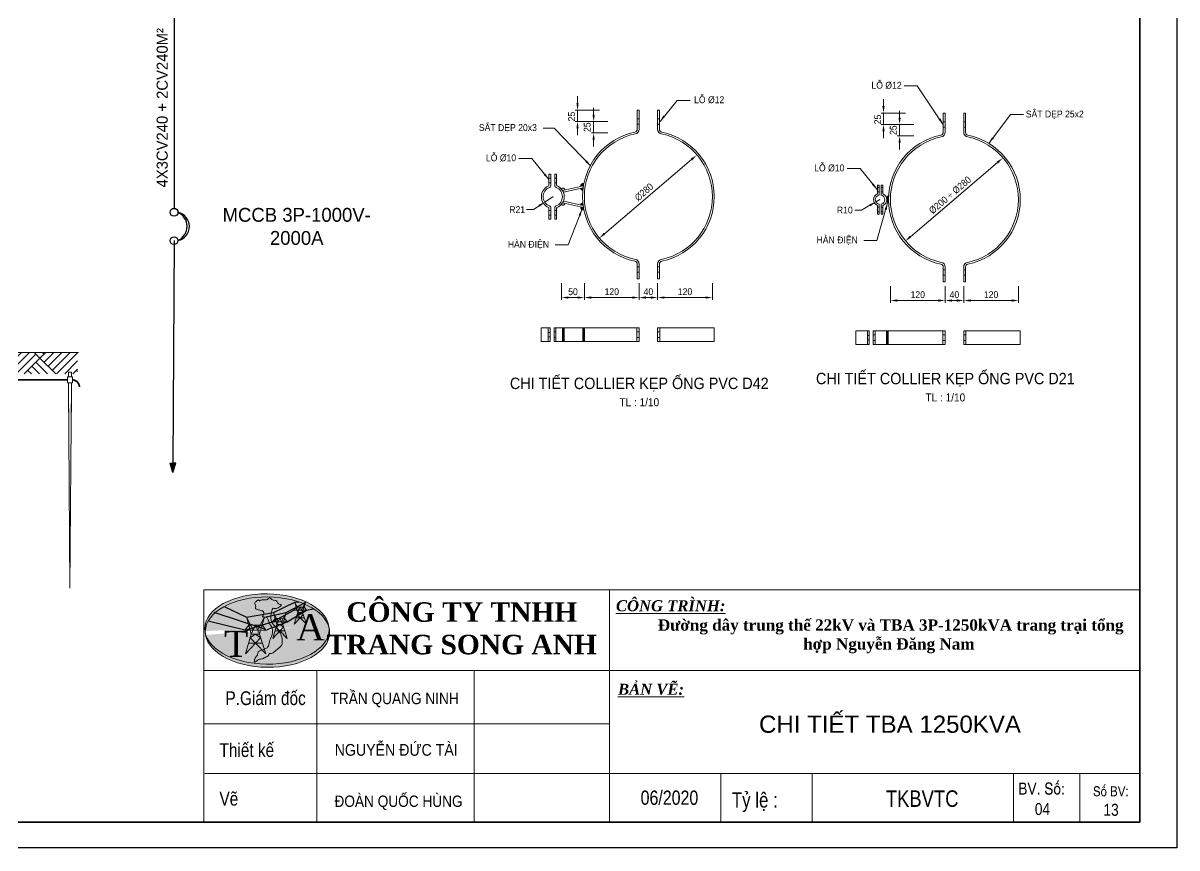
# Model space of a CAD drawing. Header units: millimetres. Extents: x 330554 to 656471, y 11007 to 130943.
# Drawn here: x 395202 to 405296, y 88667 to 95881 of the extents above; entities that cross this region are included whole.
import ezdxf
from ezdxf.enums import TextEntityAlignment as Align

# ---------------------------------------------------------------- set-up
doc = ezdxf.new("R2010")
doc.units = ezdxf.units.MM
doc.header["$LTSCALE"] = 6
doc.linetypes.add('DASHED', pattern=[19.05, 12.7, -6.35])
for name, color, linetype, lineweight in [('Co ban', 3, 'Continuous', 13), ('DIM', 4, 'Continuous', 13), ('Duong day', 5, 'Continuous', 30), ('Duongcoban', 4, 'Continuous', 30), ('Hatch', 250, 'Continuous', 13), ('Khung', 7, 'Continuous', 20), ('Khung ten', 7, 'Continuous', 20), ('Net dam', 1, 'Continuous', 18), ('netlonkhungten', 32, 'Continuous', 35), ('Netnho', 21, 'Continuous', 15), ('Text', 7, 'Continuous', 13), ('Truc', 6, 'Continuous', 9)]:
    doc.layers.add(name, color=color, linetype=linetype, lineweight=lineweight)
for name, color, linetype in [('FRAME035', 2, 'Continuous'), ('FRAME050', 6, 'Continuous'), ('KHUNGTEN', 30, 'Continuous')]:
    doc.layers.add(name, color=color, linetype=linetype)
doc.styles.add('Chữ vừa Đ - KT', font='arial.ttf', dxfattribs={"height": 2.5})
doc.styles.add('ISOCP', font='isocp.shx')
doc.styles.add('ktenBCKT_6o$0$VN', font='arial.ttf')
doc.styles.get("Standard").update_dxf_attribs({"font": 'VHELVCN.TTF', "height": 120})
doc.styles.add('VN', font='VHELVEN.TTF')
doc.styles.add('VNI-HELVE', font='VHELVEN.TTF', dxfattribs={"width": 0.9})
doc.styles.add('Vni-helvecondense', font='VHELVCN.TTF')
doc.styles.add('VNI-Time', font='VTIMESN.TTF', dxfattribs={"width": 0.9})
doc.dimstyles.new('D10', dxfattribs={"dimtxt": 15, "dimasz": 15, "dimexe": 5, "dimexo": 10, "dimgap": 5, "dimtad": 1, "dimtoh": 1, "dimdec": 0, "dimdsep": 46, "dimtxsty": 'VNI-HELVE', "dimcen": 250, "dimclrd": 256, "dimclre": 256, "dimclrt": 7, "dimadec": 0, "dimazin": 0, "dimtfac": 1, "dimtdec": 0, "dimtmove": 0, "dimatfit": 1, "dimfxl": 1, "dimtolj": 1, "dimtzin": 0, "dimlwd": -1, "dimlwe": -1, "dimarcsym": 0})

# ---------------------------------------------------------------- blocks, each defined once
blk = doc.blocks.new('*D581')
at = {"layer": 'Defpoints', "color": 0, "transparency": 16777216}
for p in [(420376.8, 88940.3), (420385.5, 88945.2)]:
    blk.add_point(p, dxfattribs=at)
at = {"layer": 'DIM', "transparency": 16777216}
for p, q in [((420363.8, 88932.8), (420345.5, 88922.4)), ((420385.5, 88945.2), (420376.8, 88940.3)), ((420345.5, 88922.4), (420330.5, 88922.4))]:
    blk.add_line(p, q, dxfattribs=at)
blk.add_solid([(420362.5, 88935), (420365, 88930.7), (420376.8, 88940.3)], dxfattribs=at)
at = {"layer": 'DIM', "color": 7, "transparency": 16777216, "insert": (420308.7, 88922.4), "char_height": 15, "attachment_point": 5, "style": 'VNI-HELVE'}
blk.add_mtext('\\A1;R10', dxfattribs=at)
blk = doc.blocks.new('*D582')
at = {"layer": 'Defpoints', "color": 0, "transparency": 16777216}
for p in [(420654, 89036), (420440.8, 88854.4)]:
    blk.add_point(p, dxfattribs=at)
at = {"layer": 'DIM', "transparency": 16777216}
blk.add_line((420642.5, 89026.3), (420452.3, 88864.2), dxfattribs=at)
for points in [[(420640.9, 89028.2), (420644.2, 89024.4), (420654, 89036)], [(420450.6, 88866.1), (420453.9, 88862.3), (420440.8, 88854.4)]]:
    blk.add_solid(points, dxfattribs=at)
at = {"layer": 'DIM', "color": 7, "transparency": 16777216, "insert": (420539, 88955.1), "char_height": 15, "attachment_point": 5, "rotation": 40.4371, "style": 'VNI-HELVE'}
blk.add_mtext('\\A1;Þ200 ÷ Þ280', dxfattribs=at)
blk = doc.blocks.new('*D583')
at = {"layer": 'Defpoints', "color": 0, "transparency": 16777216}
for p in [(420408.4, 88765.7), (420528.2, 88765.8), (420408.4, 88724.6)]:
    blk.add_point(p, dxfattribs=at)
at = {"layer": 'DIM', "transparency": 16777216}
for p, q in [((420408.4, 88755.7), (420408.4, 88719.6)), ((420528.2, 88755.8), (420528.2, 88719.6)), ((420513.2, 88724.6), (420423.4, 88724.6))]:
    blk.add_line(p, q, dxfattribs=at)
for points in [[(420423.4, 88727.1), (420423.4, 88722.1), (420408.4, 88724.6)], [(420513.2, 88727.1), (420513.2, 88722.1), (420528.2, 88724.6)]]:
    blk.add_solid(points, dxfattribs=at)
at = {"layer": 'DIM', "color": 7, "transparency": 16777216, "insert": (420468.3, 88737.3), "char_height": 15, "attachment_point": 5, "style": 'VNI-HELVE'}
blk.add_mtext('\\A1;120', dxfattribs=at)
blk = doc.blocks.new('*D584')
at = {"layer": 'Defpoints', "color": 0, "transparency": 16777216}
for p in [(420568.7, 88765.8), (420688.4, 88765.7), (420688.4, 88724.6)]:
    blk.add_point(p, dxfattribs=at)
at = {"layer": 'DIM', "transparency": 16777216}
for p, q in [((420568.7, 88755.8), (420568.7, 88719.6)), ((420688.4, 88755.7), (420688.4, 88719.6)), ((420583.7, 88724.6), (420673.4, 88724.6))]:
    blk.add_line(p, q, dxfattribs=at)
for points in [[(420583.7, 88727.1), (420583.7, 88722.1), (420568.7, 88724.6)], [(420673.4, 88727.1), (420673.4, 88722.1), (420688.4, 88724.6)]]:
    blk.add_solid(points, dxfattribs=at)
at = {"layer": 'DIM', "color": 7, "transparency": 16777216, "insert": (420628.6, 88737.3), "char_height": 15, "attachment_point": 5, "style": 'VNI-HELVE'}
blk.add_mtext('\\A1;120', dxfattribs=at)
blk = doc.blocks.new('*D585')
at = {"layer": 'Defpoints', "color": 0, "transparency": 16777216}
for p in [(420528.2, 88765.8), (420568.7, 88765.8), (420568.7, 88724.6)]:
    blk.add_point(p, dxfattribs=at)
at = {"layer": 'DIM', "transparency": 16777216}
for p, q in [((420528.2, 88755.8), (420528.2, 88719.6)), ((420568.7, 88755.8), (420568.7, 88719.6)), ((420543.2, 88724.6), (420553.7, 88724.6))]:
    blk.add_line(p, q, dxfattribs=at)
for points in [[(420543.2, 88727.1), (420543.2, 88722.1), (420528.2, 88724.6)], [(420553.7, 88727.1), (420553.7, 88722.1), (420568.7, 88724.6)]]:
    blk.add_solid(points, dxfattribs=at)
at = {"layer": 'DIM', "color": 7, "transparency": 16777216, "insert": (420548.4, 88737.3), "char_height": 15, "attachment_point": 5, "style": 'VNI-HELVE'}
blk.add_mtext('\\A1;40', dxfattribs=at)
blk = doc.blocks.new('*D586')
at = {"layer": 'Defpoints', "color": 0, "transparency": 16777216}
for p in [(420469.8, 89109.6), (420428.6, 89084.6), (420469.5, 89084.6)]:
    blk.add_point(p, dxfattribs=at)
at = {"layer": 'DIM', "transparency": 16777216}
for p, q in [((420428.6, 89124.6), (420428.6, 89139.6)), ((420459.8, 89109.6), (420423.6, 89109.6)), ((420428.6, 89109.6), (420428.6, 89084.6)), ((420459.5, 89084.6), (420423.6, 89084.6)), ((420428.6, 89069.6), (420428.6, 89054.6))]:
    blk.add_line(p, q, dxfattribs=at)
for points in [[(420426.1, 89124.6), (420431.1, 89124.6), (420428.6, 89109.6)], [(420426.1, 89069.6), (420431.1, 89069.6), (420428.6, 89084.6)]]:
    blk.add_solid(points, dxfattribs=at)
at = {"layer": 'DIM', "color": 7, "transparency": 16777216, "insert": (420414.8, 89097.1), "char_height": 15, "attachment_point": 5, "rotation": 90, "style": 'VNI-HELVE'}
blk.add_mtext('\\A1;25', dxfattribs=at)
blk = doc.blocks.new('*D587')
at = {"layer": 'Defpoints', "color": 0, "transparency": 16777216}
for p in [(420451.7, 89134.6), (420393.4, 89109.6), (420451.4, 89109.6)]:
    blk.add_point(p, dxfattribs=at)
at = {"layer": 'DIM', "transparency": 16777216}
for p, q in [((420393.4, 89149.6), (420393.4, 89164.6)), ((420441.7, 89134.6), (420388.4, 89134.6)), ((420393.4, 89134.6), (420393.4, 89109.6)), ((420441.4, 89109.6), (420388.4, 89109.6)), ((420393.4, 89094.6), (420393.4, 89079.6))]:
    blk.add_line(p, q, dxfattribs=at)
for points in [[(420390.9, 89149.6), (420395.9, 89149.6), (420393.4, 89134.6)], [(420390.9, 89094.6), (420395.9, 89094.6), (420393.4, 89109.6)]]:
    blk.add_solid(points, dxfattribs=at)
at = {"layer": 'DIM', "color": 7, "transparency": 16777216, "insert": (420380.6, 89120.4), "char_height": 15, "attachment_point": 5, "rotation": 90, "style": 'VNI-HELVE'}
blk.add_mtext('\\A1;25', dxfattribs=at)
blk = doc.blocks.new('*D588')
at = {"layer": 'Defpoints', "color": 0, "transparency": 16777216}
for p in [(419984.7, 89042.5), (419771.6, 88860.9)]:
    blk.add_point(p, dxfattribs=at)
at = {"layer": 'DIM', "transparency": 16777216}
blk.add_line((419973.3, 89032.8), (419783, 88870.6), dxfattribs=at)
for points in [[(419971.6, 89034.7), (419974.9, 89030.9), (419984.7, 89042.5)], [(419781.4, 88872.5), (419784.6, 88868.7), (419771.6, 88860.9)]]:
    blk.add_solid(points, dxfattribs=at)
at = {"layer": 'DIM', "color": 7, "transparency": 16777216, "insert": (419869.6, 88961.7), "char_height": 15, "attachment_point": 5, "rotation": 40.4371, "style": 'VNI-HELVE'}
blk.add_mtext('\\A1;{\\fArial|b0|i0|c0|p34;∅280}', dxfattribs=at)
blk = doc.blocks.new('*D589')
at = {"layer": 'Defpoints', "color": 0, "transparency": 16777216}
for p in [(419739.2, 88772.2), (419858.9, 88772.3), (419739.2, 88731.1)]:
    blk.add_point(p, dxfattribs=at)
at = {"layer": 'DIM', "transparency": 16777216}
for p, q in [((419739.2, 88762.2), (419739.2, 88726.1)), ((419858.9, 88762.3), (419858.9, 88726.1)), ((419843.9, 88731.1), (419754.2, 88731.1))]:
    blk.add_line(p, q, dxfattribs=at)
for points in [[(419754.2, 88733.6), (419754.2, 88728.6), (419739.2, 88731.1)], [(419843.9, 88733.6), (419843.9, 88728.6), (419858.9, 88731.1)]]:
    blk.add_solid(points, dxfattribs=at)
at = {"layer": 'DIM', "color": 7, "transparency": 16777216, "insert": (419799.1, 88743.8), "char_height": 15, "attachment_point": 5, "style": 'VNI-HELVE'}
blk.add_mtext('\\A1;120', dxfattribs=at)
blk = doc.blocks.new('*D590')
at = {"layer": 'Defpoints', "color": 0, "transparency": 16777216}
for p in [(419899.4, 88772.3), (420019.2, 88772.2), (420019.2, 88731.1)]:
    blk.add_point(p, dxfattribs=at)
at = {"layer": 'DIM', "transparency": 16777216}
for p, q in [((419899.4, 88762.3), (419899.4, 88726.1)), ((420019.2, 88762.2), (420019.2, 88726.1)), ((419914.4, 88731.1), (420004.2, 88731.1))]:
    blk.add_line(p, q, dxfattribs=at)
for points in [[(419914.4, 88733.6), (419914.4, 88728.6), (419899.4, 88731.1)], [(420004.2, 88733.6), (420004.2, 88728.6), (420019.2, 88731.1)]]:
    blk.add_solid(points, dxfattribs=at)
at = {"layer": 'DIM', "color": 7, "transparency": 16777216, "insert": (419959.3, 88743.8), "char_height": 15, "attachment_point": 5, "style": 'VNI-HELVE'}
blk.add_mtext('\\A1;120', dxfattribs=at)
blk = doc.blocks.new('*D591')
at = {"layer": 'Defpoints', "color": 0, "transparency": 16777216}
for p in [(419858.9, 88772.3), (419899.4, 88772.3), (419899.4, 88731.1)]:
    blk.add_point(p, dxfattribs=at)
at = {"layer": 'DIM', "transparency": 16777216}
for p, q in [((419858.9, 88762.3), (419858.9, 88726.1)), ((419899.4, 88762.3), (419899.4, 88726.1)), ((419873.9, 88731.1), (419884.4, 88731.1))]:
    blk.add_line(p, q, dxfattribs=at)
for points in [[(419873.9, 88733.6), (419873.9, 88728.6), (419858.9, 88731.1)], [(419884.4, 88733.6), (419884.4, 88728.6), (419899.4, 88731.1)]]:
    blk.add_solid(points, dxfattribs=at)
at = {"layer": 'DIM', "color": 7, "transparency": 16777216, "insert": (419879.2, 88743.8), "char_height": 15, "attachment_point": 5, "style": 'VNI-HELVE'}
blk.add_mtext('\\A1;40', dxfattribs=at)
blk = doc.blocks.new('*D592')
at = {"layer": 'Defpoints', "color": 0, "transparency": 16777216}
for p in [(419800.6, 89116.1), (419759.4, 89091.1), (419800.2, 89091.1)]:
    blk.add_point(p, dxfattribs=at)
at = {"layer": 'DIM', "transparency": 16777216}
for p, q in [((419759.4, 89131.1), (419759.4, 89146.1)), ((419790.6, 89116.1), (419754.4, 89116.1)), ((419759.4, 89116.1), (419759.4, 89091.1)), ((419790.2, 89091.1), (419754.4, 89091.1)), ((419759.4, 89076.1), (419759.4, 89061.1))]:
    blk.add_line(p, q, dxfattribs=at)
for points in [[(419756.9, 89131.1), (419761.9, 89131.1), (419759.4, 89116.1)], [(419756.9, 89076.1), (419761.9, 89076.1), (419759.4, 89091.1)]]:
    blk.add_solid(points, dxfattribs=at)
at = {"layer": 'DIM', "color": 7, "transparency": 16777216, "insert": (419745.5, 89103.6), "char_height": 15, "attachment_point": 5, "rotation": 90, "style": 'VNI-HELVE'}
blk.add_mtext('\\A1;25', dxfattribs=at)
blk = doc.blocks.new('*D593')
at = {"layer": 'Defpoints', "color": 0, "transparency": 16777216}
for p in [(419782.4, 89141.1), (419724.2, 89116.1), (419782.1, 89116.1)]:
    blk.add_point(p, dxfattribs=at)
at = {"layer": 'DIM', "transparency": 16777216}
for p, q in [((419724.2, 89156.1), (419724.2, 89171.1)), ((419772.4, 89141.1), (419719.2, 89141.1)), ((419724.2, 89141.1), (419724.2, 89116.1)), ((419772.1, 89116.1), (419719.2, 89116.1)), ((419724.2, 89101.1), (419724.2, 89086.1))]:
    blk.add_line(p, q, dxfattribs=at)
for points in [[(419721.7, 89156.1), (419726.7, 89156.1), (419724.2, 89141.1)], [(419721.7, 89101.1), (419726.7, 89101.1), (419724.2, 89116.1)]]:
    blk.add_solid(points, dxfattribs=at)
at = {"layer": 'DIM', "color": 7, "transparency": 16777216, "insert": (419711.3, 89126.8), "char_height": 15, "attachment_point": 5, "rotation": 90, "style": 'VNI-HELVE'}
blk.add_mtext('\\A1;25', dxfattribs=at)
blk = doc.blocks.new('*D594')
at = {"layer": 'Defpoints', "color": 0, "transparency": 16777216}
for p in [(419670.8, 88951.7), (419652.7, 88939.8)]:
    blk.add_point(p, dxfattribs=at)
at = {"layer": 'DIM', "transparency": 16777216}
for p, q in [((419670.8, 88951.7), (419652.7, 88939.8)), ((419640.1, 88931.6), (419627.6, 88923.4)), ((419627.6, 88923.4), (419612.6, 88923.4))]:
    blk.add_line(p, q, dxfattribs=at)
blk.add_solid([(419638.8, 88933.7), (419641.5, 88929.5), (419652.7, 88939.8)], dxfattribs=at)
at = {"layer": 'DIM', "color": 7, "transparency": 16777216, "insert": (419592.3, 88923.4), "char_height": 15, "attachment_point": 5, "style": 'VNI-HELVE'}
blk.add_mtext('\\A1;R21', dxfattribs=at)
blk = doc.blocks.new('*D595')
at = {"layer": 'Defpoints', "color": 0, "transparency": 16777216}
for p in [(419689.4, 88772.3), (419739.2, 88772.2), (419739.2, 88731.1)]:
    blk.add_point(p, dxfattribs=at)
at = {"layer": 'DIM', "transparency": 16777216}
for p, q in [((419689.4, 88762.3), (419689.4, 88726.1)), ((419739.2, 88762.2), (419739.2, 88726.1)), ((419704.4, 88731.1), (419724.2, 88731.1))]:
    blk.add_line(p, q, dxfattribs=at)
for points in [[(419704.4, 88733.6), (419704.4, 88728.6), (419689.4, 88731.1)], [(419724.2, 88733.6), (419724.2, 88728.6), (419739.2, 88731.1)]]:
    blk.add_solid(points, dxfattribs=at)
at = {"layer": 'DIM', "color": 7, "transparency": 16777216, "insert": (419714.3, 88743.8), "char_height": 15, "attachment_point": 5, "style": 'VNI-HELVE'}
blk.add_mtext('\\A1;50', dxfattribs=at)
blk = doc.blocks.new('COTLOGO')
at = {"layer": 'Khung'}
for p, q in [((31212.1, 146981.8), (31220.3, 146966)), ((31216.6, 146966), (31212.1, 146981.8)), ((31238.4, 146966.1), (31246.5, 146981.8)), ((31246.5, 146981.8), (31242.1, 146966.5)), ((31246.5, 146981.8), (31242.1, 146966.5)), ((31209, 146956.8), (31216.6, 146966)), ((31219.3, 146956.8), (31209, 146956.8)), ((31220.3, 146966), (31216.6, 146966)), ((31219.3, 146956.8), (31216.6, 146966)), ((31225, 146956.8), (31219.3, 146956.8)), ((31221.5, 146949), (31219.3, 146956.8)), ((31220.3, 146966), (31238.6, 146966.4)), ((31220.3, 146966), (31225, 146956.8)), ((31229.3, 146966.2), (31221.5, 146949)), ((31225, 146956.8), (31233.6, 146956.8)), ((31237.1, 146949), (31229.3, 146966.2)), ((31233.6, 146956.8), (31238.4, 146966.1)), ((31233.6, 146956.8), (31239.3, 146956.8)), ((31239.3, 146956.8), (31237.1, 146949)), ((31238.6, 146966.4), (31242.1, 146966.5)), ((31242.1, 146966.5), (31239.3, 146956.8)), ((31249.6, 146956.8), (31239.3, 146956.8)), ((31242.1, 146966.5), (31249.6, 146956.8)), ((31221.5, 146949), (31210.6, 146911.5)), ((31210.6, 146911.5), (31229.7, 146931.8)), ((31216.5, 146931.8), (31242.8, 146931.8)), ((31229.3, 146949), (31219.3, 146941.7)), ((31219.3, 146941.7), (31229.7, 146931.8)), ((31237.1, 146949), (31221.5, 146949)), ((31239.4, 146942.1), (31229.3, 146949)), ((31229.7, 146931.8), (31239.4, 146942.1)), ((31229.7, 146931.8), (31249.6, 146911.5)), ((31249.6, 146911.5), (31237.1, 146949))]:
    blk.add_line(p, q, dxfattribs=at)
blk.add_lwpolyline([(31237.1, 146949), (31229.3, 146966.2), (31221.5, 146949)], dxfattribs=at)
blk = doc.blocks.new('LOGOTRANGSONGANH')
at = {"layer": 'Duongcoban'}
h = blk.add_hatch(color=2, dxfattribs=at)
edge = h.paths.add_edge_path()
edge.add_ellipse((31307.7, 148603.9), major_axis=(-401.5, 4.4), ratio=0.565575, start_angle=-176.76663, end_angle=8.26912)
edge.add_line((30908.8, 148589.6), (30909.5, 148589.8))
edge.add_ellipse((31311, 148584), major_axis=(-401.5, 4.4), ratio=0.565575, start_angle=235.14402, end_angle=359.62254, ccw=False)
edge.add_line((31542.5, 148767.8), (31555.4, 148774.6))
edge.add_line((31555.4, 148774.6), (31556.7, 148777))
edge.add_line((31556.7, 148777), (31552.8, 148763.5))
edge.add_ellipse((31311, 148584), major_axis=(-401.5, 4.4), ratio=0.565575, start_angle=188.26912, end_angle=233.32082, ccw=False)
at = {"layer": 'Khung ten'}
h = blk.add_hatch(color=256, dxfattribs=at)
edge = h.paths.add_edge_path()
edge.add_ellipse((31311, 148584), major_axis=(-401.5, 4.4), ratio=0.565575, start_angle=188.26912, end_angle=359.62254, ccw=False)
edge.add_ellipse((31307.7, 148603.9), major_axis=(-401.5, 4.4), ratio=0.565575, start_angle=-176.76663, end_angle=8.26912)
edge.add_line((30908.8, 148589.6), (30909.5, 148589.8))
h = blk.add_hatch(color=256, dxfattribs=at)
edge = h.paths.add_edge_path()
edge.add_ellipse((31307.7, 148603.9), major_axis=(-401.5, 4.4), ratio=0.565575, start_angle=8.26912, end_angle=183.23337, ccw=False)
edge.add_ellipse((31311, 148584), major_axis=(-401.5, 4.4), ratio=0.565575, start_angle=3.23337, end_angle=188.26912)
h = blk.add_hatch(color=256, dxfattribs=at)
edge = h.paths.add_edge_path()
edge.add_ellipse((31307.7, 148603.9), major_axis=(-401.5, 4.4), ratio=0.565575, start_angle=8.26912, end_angle=183.23337, ccw=False)
edge.add_ellipse((31311, 148584), major_axis=(-401.5, 4.4), ratio=0.565575, start_angle=3.23337, end_angle=188.26912)
at = {"layer": 'Text'}
h = blk.add_hatch(color=256, dxfattribs=at)
h.set_gradient(color1=(0, 0, 255), one_color=1, tint=1)
edge = h.paths.add_edge_path()
edge.add_ellipse((31307.7, 148603.9), major_axis=(-401.5, 4.4), ratio=0.565575, start_angle=-176.76663, end_angle=8.26912)
edge.add_line((30908.8, 148589.6), (30909.5, 148589.8))
edge.add_ellipse((31311, 148584), major_axis=(-401.5, 4.4), ratio=0.565575, start_angle=235.14402, end_angle=359.62254, ccw=False)
edge.add_line((31542.5, 148767.8), (31555.4, 148774.6))
edge.add_line((31555.4, 148774.6), (31556.7, 148777))
edge.add_line((31556.7, 148777), (31552.8, 148763.5))
edge.add_ellipse((31311, 148584), major_axis=(-401.5, 4.4), ratio=0.565575, start_angle=188.26912, end_angle=233.32082, ccw=False)
edge = h.paths.add_edge_path()
edge.add_ellipse((31311, 148584), major_axis=(-401.5, 4.4), ratio=0.565575, start_angle=3.23337, end_angle=188.26912)
edge.add_ellipse((31307.7, 148603.9), major_axis=(-401.5, 4.4), ratio=0.565575, start_angle=8.26912, end_angle=183.23337, ccw=False)
h = blk.add_hatch(color=256, dxfattribs=at)
edge = h.paths.add_edge_path()
edge.add_spline(control_points=[(31279.9, 148791.4), (31283.4, 148791.8), (31295.3, 148793), (31313.1, 148790.9), (31323.4, 148810.8), (31337.4, 148796.4), (31350.8, 148787.1), (31371.9, 148791.4), (31374.9, 148771.1), (31385.9, 148763.4), (31413.3, 148762.3), (31371.5, 148729.4), (31343.7, 148741.8), (31332.6, 148703.2), (31327.1, 148670.8), (31343.4, 148638.6), (31359.3, 148619.3), (31378.1, 148601.9), (31395.9, 148574.6), (31407.7, 148541.4), (31408, 148495.7), (31374.7, 148474.5), (31353.3, 148453.3), (31335.3, 148442.5), (31318.6, 148447.2), (31320.8, 148426.5), (31298.6, 148424.6), (31285.2, 148413.6), (31273.9, 148411.1), (31264.6, 148408.4), (31254.7, 148408.1), (31243.9, 148400.6), (31237, 148393.9), (31223.3, 148386.5), (31227.5, 148398.4), (31225.2, 148405), (31230.4, 148409.7), (31231.6, 148422.1), (31250.3, 148432), (31246.5, 148457.6), (31270.8, 148467.7), (31291, 148473.3), (31320.7, 148486.8), (31319.7, 148524.4), (31341.9, 148559.4), (31348.7, 148603.4), (31326, 148635.2), (31316.7, 148659.3), (31308.4, 148685.3), (31269.6, 148678.7), (31287.9, 148696.8), (31287.8, 148710.2), (31280.9, 148721.7), (31266.5, 148721.2), (31255, 148730.6), (31227.7, 148731.3), (31240.1, 148753.8), (31222.9, 148768.5), (31235, 148781.8), (31243.7, 148784.8), (31248.4, 148791.4), (31256.5, 148792.8), (31258.4, 148783.2), (31263.4, 148790.3), (31270.6, 148791.3), (31276.6, 148791.4), (31279.9, 148791.4)], knot_values=[0, 0, 0, 0, 10.773567, 36.453253, 45.467944, 66.304528, 75.394476, 97.72162, 113.438285, 125.691122, 137.561709, 178.241766, 199.70113, 215.454863, 279.050772, 301.404412, 320.192795, 354.292474, 377.700084, 416.933464, 461.046809, 499.368775, 526.36929, 553.493597, 559.326846, 568.25424, 596.840814, 609.577735, 620.601304, 630.959304, 638.68193, 649.840298, 667.688051, 673.556752, 684.49326, 689.149317, 694.14707, 702.739777, 724.96225, 747.389868, 765.56329, 794.088827, 815.415753, 854.767285, 890.123291, 942.363889, 973.99518, 1003.178887, 1022.105113, 1049.27204, 1062.832724, 1076.02929, 1089.833819, 1096.09008, 1116.705884, 1137.436129, 1150.673139, 1174.702872, 1185.098835, 1197.262798, 1201.670622, 1209.468078, 1215.08546, 1219.532908, 1227.492771, 1237.449043, 1237.449043, 1237.449043, 1237.449043], degree=3, periodic=0)
at = {"color": 7}
blk.add_line((31487.9, 148776.7), (31513.4, 148779.4), dxfattribs=at)
at = {"layer": 'Duongcoban', "color": 2}
for p, q in [((31174.4, 148681.3), (31037.8, 148745.7)), ((31342.8, 148650.6), (31480.7, 148726.3)), ((31350.2, 148709.8), (31487, 148777)), ((31431.5, 148709.8), (31555.4, 148774.6)), ((31438.9, 148650.6), (31563, 148726.3)), ((31563, 148726.3), (31608.3, 148733.1)), ((31164.1, 148596.9), (30927.1, 148654.6)), ((31299.6, 148601.7), (30966.6, 148709.8)), ((31174.6, 148681.4), (31350.2, 148709.8)), ((31290.7, 148681.4), (31431.5, 148709.8)), ((31164.1, 148596.9), (31342.8, 148650.6)), ((31301.3, 148596.9), (31438.9, 148650.6))]:
    blk.add_line(p, q, dxfattribs=at)
at = {"layer": 'Text', "extrusion": (0, 0, -1)}
for centre in [(31307.7, 148603.9), (31311, 148584)]:
    blk.add_ellipse(centre, major_axis=(-401.5, 4.4), ratio=0.565575, dxfattribs=at)
at = {"layer": 'Text'}
blk.add_spline([(31279.9, 148791.4), (31290.6, 148792.2), (31315.7, 148797.8), (31321.7, 148804.6), (31340.1, 148794.9), (31347.9, 148790.2), (31369.8, 148785.5), (31377, 148771.6), (31386.9, 148764.4), (31398.5, 148761.6), (31366.2, 148736.9), (31344.7, 148736), (31338.1, 148721.7), (31334.8, 148658.2), (31344.7, 148638.2), (31356.3, 148623.4), (31379.5, 148598.4), (31392.4, 148578.8), (31405.1, 148541.8), (31400.7, 148497.9), (31372.9, 148471.5), (31352.4, 148454), (31326.7, 148445.2), (31320.9, 148445.5), (31318.8, 148436.8), (31295.3, 148420.6), (31284.3, 148414.1), (31273.7, 148410.9), (31263.6, 148408.7), (31256, 148407.5), (31246.3, 148402), (31232, 148391.3), (31226.5, 148389.2), (31226.4, 148400.1), (31226.2, 148404.8), (31228.9, 148408.9), (31231.9, 148417), (31245.7, 148434.4), (31251.4, 148456.1), (31266.8, 148465.7), (31293.7, 148475), (31312.1, 148485.9), (31323.5, 148523.5), (31337.3, 148556.1), (31341.5, 148608.2), (31326.9, 148636.2), (31315.6, 148663.2), (31305.1, 148678.9), (31278.7, 148685.3), (31285.7, 148696.9), (31286.5, 148710.1), (31278, 148720.9), (31271.7, 148721.7), (31252.3, 148728.7), (31233, 148736.2), (31235.1, 148749.2), (31228.4, 148772.3), (31234.8, 148780.4), (31245, 148787.1), (31248.1, 148790.2), (31255.9, 148790.2), (31259, 148785.5), (31262.5, 148788.4), (31270, 148791), (31279.9, 148791.4)], degree=3, dxfattribs=at)
at = {"layer": 'Duongcoban', "color": 2}
for p, xscale, yscale, zscale in [((-31811.2, -149302), 2.028000000002066, 2.028000000005704, 2.028000000000612), ((-74322.4, -348117), 3.380000000001019, 3.380000000004657, 3.380000000001019), ((-42497.7, -199049.1), 2.366000000001804, 2.36600000000908, 2.366000000000713)]:
    blk.add_blockref('COTLOGO', p, dxfattribs=dict(at, xscale=xscale, yscale=yscale, zscale=zscale))
at = {"layer": 'Text', "char_height": 169, "width": 2273.213, "attachment_point": 1}
for s, insert in [('{\\fTimes New Roman|b0|i0|c0|p18;A}', (31496.5, 148699.1)), ('{\\fTimes New Roman|b0|i0|c0|p18;T}', (31030.7, 148592.8))]:
    blk.add_mtext(s, dxfattribs=dict(at, insert=insert))
blk = doc.blocks.new('CDE')
at = {"layer": 'Truc'}
h = blk.add_hatch(color=256, dxfattribs=at)
h.paths.add_polyline_path([(419738.1, 88980.7, 0.538127), (419731.8, 88974.1), (419737.1, 88975.3, -0.009501)])
h.paths.add_polyline_path([(419736.5, 88971.1), (419731.1, 88969.9, 0.318842), (419735.8, 88965.6, -0.009501)])
h = blk.add_hatch(color=256, dxfattribs=at)
h.paths.add_polyline_path([(419688.1, 88969.4, -0.053351), (419691.4, 88965.1), (419696.8, 88966.3, 0.546742)])
h.paths.add_polyline_path([(419696.8, 88937.2), (419691.4, 88938.4, -0.053351), (419688.1, 88934, 0.546742)])
for points in [[(420404.8, 88955.7, -0.273142), (420399.4, 88950.7, -0.202679), (420399.4, 88939.8, -0.273142), (420404.8, 88934.7, -0.03648)], [(419696.4, 88664.9), (419690.5, 88664.9), (419690.5, 88634.9), (419696.4, 88634.9)], [(419740.8, 88664.9), (419734.9, 88664.9), (419734.9, 88634.9), (419740.8, 88634.9)], [(420404.8, 88658.4), (420398.9, 88658.4), (420398.9, 88628.4), (420404.8, 88628.4)]]:
    blk.add_hatch(color=256, dxfattribs=at).paths.add_polyline_path(points)
h = blk.add_hatch(color=256, dxfattribs=at)
h.paths.add_polyline_path([(419738.1, 88922.7, -0.538127), (419731.8, 88929.3), (419737.1, 88928.1, 0.009501)])
h.paths.add_polyline_path([(419736.5, 88932.4), (419731.1, 88933.6, -0.318842), (419735.8, 88937.8, 0.009501)])
at = {"layer": 'Co ban'}
for p, q in [((419858.9, 89122.1), (419854.9, 89122.1)), ((419858.9, 89110.1), (419854.9, 89110.1)), ((419903.4, 89122.1), (419899.4, 89122.1)), ((419903.4, 89110.1), (419899.4, 89110.1)), ((420528.2, 89115.6), (420524.2, 89115.6)), ((420528.2, 89103.6), (420524.2, 89103.6)), ((420572.7, 89115.6), (420568.7, 89115.6)), ((420572.7, 89103.6), (420568.7, 89103.6)), ((419665.8, 88992.1), (419661.8, 88992.1)), ((419665.8, 88982.1), (419661.8, 88982.1)), ((419678.5, 88992.1), (419674.5, 88992.1)), ((419678.5, 88982.1), (419674.5, 88982.1)), ((420380, 88972), (420384, 88972)), ((420380, 88962), (420384, 88962)), ((420391.9, 88972), (420387.9, 88972)), ((420391.9, 88962), (420387.9, 88962)), ((420380, 88928.4), (420384, 88928.4)), ((420391.9, 88928.4), (420387.9, 88928.4)), ((419665.8, 88921.4), (419661.8, 88921.4)), ((419665.8, 88911.4), (419661.8, 88911.4)), ((419678.5, 88921.4), (419674.5, 88921.4)), ((419678.5, 88911.4), (419674.5, 88911.4)), ((420380, 88918.4), (420384, 88918.4)), ((420391.9, 88918.4), (420387.9, 88918.4)), ((419858.9, 88798.3), (419854.9, 88798.3)), ((419858.9, 88786.3), (419854.9, 88786.3)), ((419903.4, 88798.3), (419899.4, 88798.3)), ((419903.4, 88786.3), (419899.4, 88786.3)), ((420528.2, 88791.8), (420524.2, 88791.8)), ((420528.2, 88779.8), (420524.2, 88779.8)), ((420572.7, 88791.8), (420568.7, 88791.8)), ((420572.7, 88779.8), (420568.7, 88779.8)), ((419660.3, 88654.9), (419664.3, 88654.9)), ((419676.9, 88655.9), (419672.9, 88655.9)), ((419853.9, 88655.9), (419858.9, 88655.9)), ((419904.4, 88655.9), (419899.4, 88655.9)), ((420358.2, 88648.4), (420362.2, 88648.4)), ((420374.8, 88649.4), (420370.8, 88649.4)), ((420523.2, 88649.4), (420528.2, 88649.4)), ((420573.7, 88649.4), (420568.7, 88649.4)), ((419660.3, 88644.9), (419664.3, 88644.9)), ((419676.9, 88643.9), (419672.9, 88643.9)), ((419853.9, 88643.9), (419858.9, 88643.9)), ((419904.4, 88643.9), (419899.4, 88643.9)), ((420358.2, 88638.4), (420362.2, 88638.4)), ((420374.8, 88637.4), (420370.8, 88637.4)), ((420523.2, 88637.4), (420528.2, 88637.4)), ((420573.7, 88637.4), (420568.7, 88637.4))]:
    blk.add_line(p, q, dxfattribs=at)
for points in [[(419858.9, 89141.1), (419858.9, 89099, -0.374782), (419850.1, 89088.9, 0.808707), (419850.1, 88814.5, -0.374782), (419858.9, 88804.4), (419858.9, 88772.3), (419854.9, 88772.3), (419854.9, 88804.4, 0.374782), (419849.6, 88810.6, -0.810486), (419849.6, 89092.8, 0.374782), (419854.9, 89099), (419854.9, 89141.1)], [(419899.4, 89141.1), (419899.4, 89099, 0.374782), (419908.2, 89088.9, -0.808707), (419908.2, 88814.5, 0.374782), (419899.4, 88804.4), (419899.4, 88772.3), (419903.4, 88772.3), (419903.4, 88804.4, -0.374782), (419908.8, 88810.6, 0.810486), (419908.8, 89092.8, -0.374782), (419903.4, 89099), (419903.4, 89141.1)], [(420528.2, 89134.6), (420528.2, 89092.5, -0.374782), (420519.4, 89082.4, 0.808707), (420519.4, 88808.1, -0.374782), (420528.2, 88797.9), (420528.2, 88765.8), (420524.2, 88765.8), (420524.2, 88797.9, 0.374782), (420518.8, 88804.1, -0.810486), (420518.8, 89086.4, 0.374782), (420524.2, 89092.5), (420524.2, 89134.6)], [(420568.7, 89134.6), (420568.7, 89092.5, 0.374782), (420577.5, 89082.4, -0.808707), (420577.5, 88808.1, 0.374782), (420568.7, 88797.9), (420568.7, 88765.8), (420572.7, 88765.8), (420572.7, 88797.9, -0.374782), (420578.1, 88804.1, 0.810486), (420578.1, 89086.4, -0.374782), (420572.7, 89092.5), (420572.7, 89134.6)], [(419665.8, 89000.6), (419665.8, 88975.7, -0.343025), (419662.8, 88971.8, 0.678082), (419662.8, 88931.6, -0.343025), (419665.8, 88927.7), (419665.8, 88902.7), (419661.8, 88902.7), (419661.8, 88926.9, 0.336821), (419661.1, 88927.9, -0.669079), (419661.1, 88975.5, 0.336821), (419661.8, 88976.5), (419661.8, 89000.6)], [(419674.5, 89000.6), (419674.5, 88975.7, 0.343025), (419677.5, 88971.8, -0.678082), (419677.5, 88931.6, 0.343025), (419674.5, 88927.7), (419674.5, 88902.7), (419678.5, 88902.7), (419678.5, 88926.9, -0.336821), (419679.2, 88927.9, 0.669079), (419679.2, 88975.5, -0.336821), (419678.5, 88976.5), (419678.5, 89000.6)], [(420384, 88977), (420384, 88956.2, -0.343025), (420383, 88954.9, 0.77754), (420383, 88935.5, -0.343025), (420384, 88934.2), (420384, 88913.4), (420380, 88913.4), (420380, 88932.3, -0.662629), (420380, 88958.1), (420380, 88977)], [(420387.9, 88977), (420387.9, 88956.2, 0.343025), (420388.9, 88954.9, -0.77754), (420388.9, 88935.5, 0.343025), (420387.9, 88934.2), (420387.9, 88913.4), (420391.9, 88913.4), (420391.9, 88932.3, 0.662629), (420391.9, 88958.1), (420391.9, 88977)]]:
    blk.add_lwpolyline(points, format="xyb", close=True, dxfattribs=at)
for points in [[(419691.4, 88965.1), (419737.1, 88975.3)], [(419693.3, 88961.4), (419736.5, 88971.1)], [(419691.4, 88938.4), (419737.1, 88928.1)], [(419693.3, 88942), (419736.5, 88932.4)], [(419660.3, 88664.9), (419660.3, 88634.9)], [(419676.9, 88664.9), (419676.9, 88634.9)], [(419853.9, 88664.9), (419853.9, 88634.9)], [(419904.4, 88664.9), (419904.4, 88634.9)], [(420358.2, 88658.4), (420358.2, 88628.4)], [(420374.8, 88658.4), (420374.8, 88628.4)], [(420523.2, 88658.4), (420523.2, 88628.4)], [(420573.7, 88658.4), (420573.7, 88628.4)]]:
    blk.add_lwpolyline(points, dxfattribs=at)
for points in [[(419644.8, 88634.9), (419664.3, 88634.9), (419664.3, 88664.9), (419644.8, 88664.9)], [(419672.9, 88634.9), (419858.9, 88634.9), (419858.9, 88664.9), (419672.9, 88664.9)], [(419899.4, 88634.9), (420023.2, 88634.9), (420023.2, 88664.9), (419899.4, 88664.9)], [(420332.5, 88628.4), (420362.2, 88628.4), (420362.2, 88658.4), (420332.5, 88658.4)], [(420370.8, 88628.4), (420528.2, 88628.4), (420528.2, 88658.4), (420370.8, 88658.4)], [(420568.7, 88628.4), (420692.4, 88628.4), (420692.4, 88658.4), (420568.7, 88658.4)]]:
    blk.add_lwpolyline(points, close=True, dxfattribs=at)
at = {"layer": 'DIM'}
blk.add_arc((420397.8, 88957.8), 7.31, 282.3024, 343.4114, dxfattribs=at)
at = {"layer": 'Truc'}
for centre, start, end in [((419737.1, 88975.3), 79.4992, 194.4754), ((419691.4, 88965.1), 12.6428, 127.312), ((419736.5, 88971.1), 192.6428, 263.3807), ((419691.4, 88938.4), 232.688, 347.3572), ((419736.5, 88932.4), 96.6193, 167.3572), ((419737.1, 88928.1), 165.5246, 280.5008)]:
    blk.add_arc(centre, 5.48, start, end, dxfattribs=at)
at = {"layer": 'Khung', "style": 'VNI-HELVE', "width": 0.9}
for s, height, p in [('CHI TIEÁT COLLIER KEÏP OÁNG PVC D42', 25, (419859.3, 88531)), ('TL : 1/10', 17.5, (419859.3, 88493.5))]:
    blk.add_text(s, height=height, dxfattribs=at).set_placement(p, align=Align.CENTER)
at = {"layer": 'Text', "style": 'VNI-HELVE', "width": 0.9}
for s, height, p in [('LOÃ Þ12', 15, (420400, 89187.8)), ('LOÃ Þ12', 15, (420012.1, 89156.1)), ('LOÃ Þ10', 15, (419556.9, 89029.1)), ('LOÃ Þ10', 15, (420274.8, 89007.1)), ('CHI TIEÁT COLLIER KEÏP OÁNG PVC D21', 25, (420528.6, 88541.5)), ('TL : 1/10', 17.5, (420528.6, 88504))]:
    blk.add_text(s, height=height, dxfattribs=at).set_placement(p, align=Align.CENTER)
for s, p in [('SAÉT DEÏP 25x2', (420704.5, 89124.9)), ('SAÉT DEÏP 20x3', (419508.5, 89095.3)), ('HAØN ÑIEÄN', (419571.7, 88840)), ('HAØN ÑIEÄN', (420247, 88849.6))]:
    blk.add_text(s, height=15, dxfattribs=at).set_placement(p)
at = {"layer": 'DIM'}
for base, p1, p2, picture, middle in [((419724.2, 89116.1), (419782.4, 89141.1), (419782.1, 89116.1), '*D593', (419711.3, 89126.8)), ((420393.4, 89109.6), (420451.7, 89134.6), (420451.4, 89109.6), '*D587', (420380.6, 89120.4)), ((419759.4, 89091.1), (419800.6, 89116.1), (419800.2, 89091.1), '*D592', (419745.5, 89103.6)), ((420428.6, 89084.6), (420469.8, 89109.6), (420469.5, 89084.6), '*D586', (420414.8, 89097.1))]:
    dim = blk.add_linear_dim(base=base, p1=p1, p2=p2, angle=90, dimstyle='D10', override={"dimtmove": 2}, dxfattribs=at)
    dim.commit()
    dim.dimension.update_dxf_attribs({"geometry": picture, "text_midpoint": middle, "dimtype": 128})
for p1, p2, text, picture, middle in [((419984.7, 89042.5), (419771.6, 88860.9), '{\\fArial|b0|i0|c0|p34;<>}', '*D588', (419869.6, 88961.7)), ((420654, 89036), (420440.8, 88854.4), 'Þ200 ÷ Þ280', '*D582', (420539, 88955.1))]:
    dim = blk.add_diameter_dim_2p(p1=p1, p2=p2, text=text, dimstyle='D10', dxfattribs=at)
    dim.commit()
    dim.dimension.update_dxf_attribs({"geometry": picture, "text_midpoint": middle})
dim = blk.add_radius_dim(center=(419670.8, 88951.7), mpoint=(419652.7, 88939.8), text='R21', dimstyle='D10', override={"dimtad": 0, "dimatfit": 2}, dxfattribs=at)
dim.commit()
dim.dimension.update_dxf_attribs({"geometry": '*D594', "text_midpoint": (419592.3, 88923.4)})
dim = blk.add_radius_dim(center=(420385.5, 88945.2), mpoint=(420376.8, 88940.3), dimstyle='D10', override={"dimtad": 0, "dimatfit": 2}, dxfattribs=at)
dim.commit()
dim.dimension.update_dxf_attribs({"geometry": '*D581', "text_midpoint": (420308.7, 88922.4), "dimtype": 132})
for base, p1, p2, picture, middle in [((419739.2, 88731.1), (419689.4, 88772.3), (419739.2, 88772.2), '*D595', (419714.3, 88743.8)), ((419899.4015, 88731.0891), (419858.9364, 88772.308), (419899.4015, 88772.308), '*D591', (419879.169, 88743.798)), ((420019.2, 88731.1), (419899.4, 88772.3), (420019.2, 88772.2), '*D590', (419959.3, 88743.8)), ((420568.676, 88724.6191), (420528.211, 88765.838), (420568.676, 88765.838), '*D585', (420548.4435, 88737.328)), ((420688.4, 88724.6), (420568.7, 88765.8), (420688.4, 88765.7), '*D584', (420628.6, 88737.3))]:
    dim = blk.add_linear_dim(base=base, p1=p1, p2=p2, dimstyle='D10', dxfattribs=at)
    dim.commit()
    dim.dimension.update_dxf_attribs({"geometry": picture, "text_midpoint": middle})
for base, p1, p2, picture, middle in [((419739.2, 88731.1), (419858.9, 88772.3), (419739.2, 88772.2), '*D589', (419799.1, 88743.8)), ((420408.4, 88724.6), (420528.2, 88765.8), (420408.4, 88765.7), '*D583', (420468.3, 88737.3))]:
    dim = blk.add_linear_dim(base=base, p1=p1, p2=p2, angle=180, dimstyle='D10', dxfattribs=at)
    dim.commit()
    dim.dimension.update_dxf_attribs({"geometry": picture, "text_midpoint": middle})
for points in [[(420524.2, 89109.1), (420467.2, 89194.1), (420438.9, 89194.1)], [(419904.6, 89116.3), (419942, 89162.3), (419970.3, 89162.3)], [(420623.6, 89068.2), (420670.9, 89131.2), (420699.2, 89131.2)], [(419753.5, 89018.5), (419673.1, 89101.2), (419648.8, 89101.2)], [(419661.5, 88989.3), (419624.1, 89035.3), (419595.7, 89035.3)], [(420379.4, 88967.3), (420342, 89013.3), (420313.6, 89013.3)], [(420402.3, 88938.2), (420379, 88855.9), (420350.7, 88855.9)], [(419734.1, 88924.4), (419703.7, 88846.2), (419675.4, 88846.2)]]:
    blk.add_leader(points, dimstyle='D10', dxfattribs=at)

msp = doc.modelspace()

# ---------------------------------------------------------------- hatches: boundary and pattern name
at = {"ltscale": 30}
h = msp.add_hatch(color=172, dxfattribs=at)
h.paths.add_polyline_path([(396537.365, 92031.862), (396513.077, 92031.862), (396513.077, 91949.911)])
h.paths.add_polyline_path([(396513.077, 92031.862), (396488.789, 92031.862), (396513.077, 91949.911)])
at = {"layer": 'Hatch'}
h = msp.add_hatch(dxfattribs=at)
h.set_pattern_fill('AR-PARQ1', color=256, scale=25, angle=45, style=0)
h.set_pattern_definition([(135, (159458.83, 12763.66), (-424.26407, 3e-14), [300, -300]), (135, (159494.2, 12799), (-424.26407, 3e-14), [300, -300]), (135, (159529.54, 12834.37), (-424.26407, 3e-14), [300, -300]), (135, (159564.9, 12869.72), (-424.26407, 3e-14), [300, -300]), (135, (159600.25, 12905.08), (-424.26407, 3e-14), [300, -300]), (135, (159635.6, 12940.43), (-424.26407, 3e-14), [300, -300]), (135, (159670.96, 12975.8), (-424.26407, 3e-14), [300, -300]), (45, (159246.7, 12975.8), (424.26407, -3e-14), [300, -300]), (45, (159211.34, 13011.14), (424.26407, -3e-14), [300, -300]), (45, (159176, 13046.5), (424.26407, -3e-14), [300, -300]), (45, (159140.63, 13081.85), (424.26407, -3e-14), [300, -300]), (45, (159105.28, 13117.2), (424.26407, -3e-14), [300, -300]), (45, (159069.92, 13152.56), (424.26407, -3e-14), [300, -300]), (45, (159034.57, 13187.92), (424.26407, -3e-14), [300, -300])])
h.paths.add_polyline_path([(395679.252, 92812.597), (395679.252, 93000.344), (390688.359, 93000.344), (390688.359, 92812.597)])

# ---------------------------------------------------------------- linework, layer by layer
at = {"color": 1}
for p, q in [((396522.774, 95926.832), (396522.774, 94260.687)), ((396522.476, 93978.102), (396513.077, 92031.862))]:
    msp.add_line(p, q, dxfattribs=at)
at = {"color": 172, "ltscale": 30}
for p, q in [((396513.077, 91949.911), (396488.789, 92031.862)), ((396488.789, 92031.862), (396513.077, 92031.862)), ((396537.365, 92031.862), (396513.077, 92031.862)), ((396513.077, 91949.911), (396537.365, 92031.862))]:
    msp.add_line(p, q, dxfattribs=at)
at = {"layer": 'Defpoints'}
msp.add_lwpolyline([(383911.617, 103787.103), (405295.617, 103787.103), (405295.617, 88667.103), (383911.617, 88667.103)], close=True, dxfattribs=at)
at = {"layer": 'Duong day', "linetype": 'DASHED', "ltscale": 2, "const_width": 15}
msp.add_lwpolyline([(395591.128, 92760.915), (394082.339, 92760.915)], dxfattribs=at)
msp.add_lwpolyline([(395634.196, 92760.915, -0.379456814), (395695.586, 92696.963, -0.477647561)], format="xyb", dxfattribs=at)
at = {"layer": 'FRAME035', "color": 150, "linetype": 'Continuous'}
for centre, radius, start, end in [((396501.718, 94102.32), 135.045, 294.0126811, 65.8499105), ((396530.233, 94102.32), 126.604, 282.0584617, 77.8038104)]:
    msp.add_arc(centre, radius, start, end, dxfattribs=at)
at = {"layer": 'FRAME050', "color": 150, "linetype": 'Continuous'}
for centre in [(396522.774, 94226.478), (396522.476, 93978.102)]:
    msp.add_circle(centre, 34.208, dxfattribs=at)
at = {"layer": 'Khung'}
for points in [[(404970.839, 88892.538), (404970.839, 90923.415), (396782.367, 90923.415), (396782.367, 88892.538)], [(398020.583, 90923.415), (404970.839, 90923.415)], [(400332.384, 90923.415), (400332.384, 88892.538)], [(396782.367, 90217.452), (404970.839, 90217.452)], [(397771.141, 88892.538), (397771.141, 90217.452)], [(399149.178, 88892.538), (399149.178, 90217.452)], [(396782.367, 89751.759), (400332.384, 89751.759)], [(396792.639, 89317.27), (404970.839, 89317.27)], [(401305.319, 89317.27), (401305.319, 88892.538)], [(402104.299, 89317.27), (402104.299, 88892.538)], [(403865.916, 89317.27), (403865.916, 88892.538)], [(404444.852, 89317.27), (404444.852, 88892.538)], [(396782.367, 88892.538), (404970.839, 88892.538)]]:
    msp.add_lwpolyline(points, dxfattribs=at)
at = {"layer": 'Net dam', "const_width": 10}
msp.add_lwpolyline([(390688.359, 93000.344), (395688.359, 93000.344)], dxfattribs=at)
at = {"layer": 'Net dam'}
msp.add_lwpolyline([(395634.196, 92735.801), (395591.128, 92735.801), (395591.128, 92786.029), (395634.196, 92786.029)], close=True, dxfattribs=at)
for points in [[(395599.013, 92786.029), (395598.623, 92829.072), (395626.186, 92829.072), (395625.796, 92786.029)], [(395603.138, 92215.552), (395599.359, 92735.801)], [(395599.359, 92735.801), (395612.405, 90940.046), (395625.451, 92735.801)], [(395625.451, 92735.801), (395621.671, 92215.552)]]:
    msp.add_lwpolyline(points, dxfattribs=at)
at = {"layer": 'netlonkhungten'}
msp.add_lwpolyline([(384306.839, 102788.538), (404970.839, 102788.538), (404970.839, 88892.538), (384306.839, 88892.538)], close=True, dxfattribs=at)

# ---------------------------------------------------------------- block references
at = {"color": 0, "xscale": 1.354634333227295, "yscale": 1.354634335599258, "zscale": 1.354634334818332}
msp.add_blockref('LOGOTRANGSONGANH', (354925.04, -110722.274), dxfattribs=at)
at = {"layer": 'KHUNGTEN', "xscale": 4, "yscale": 4, "zscale": 4}
msp.add_blockref('CDE', (-1278844.615, -261443.94), dxfattribs=at)

# ---------------------------------------------------------------- texts
at = {"color": 172, "insert": (396370.276, 94443.02), "char_height": 96.95228, "width": 1759.6726, "attachment_point": 1, "rotation": 90, "style": 'ISOCP'}
msp.add_mtext('{\\fVNI-Aptima|b0|i0|c0|p2;4X3CV240 + 2CV240M²}', dxfattribs=at)
at = {"color": 0, "insert": (397595.568, 94102.158), "char_height": 121.19035, "width": 3052.62023, "attachment_point": 5, "style": 'ISOCP'}
msp.add_mtext('{\\fVNI-Aptima|b0|i0|c0|p2;MCCB 3P-1000V-\\P2000A}', dxfattribs=at)
at = {"layer": 'Khung ten', "color": 4, "insert": (402775.849, 90517.359), "char_height": 80.632711, "width": 4098.56347, "attachment_point": 5, "style": 'VN'}
msp.add_mtext(' {\\fTimes New Roman|b1|i0|c0|p18;\\H1.227x;Đường dây trung thế 22kV và TBA 3P-1250kVA trang trại tổng hợp Nguyễn Đăng Nam}', dxfattribs=at)
at = {"layer": 'Netnho', "style": 'Chữ vừa Đ - KT'}
msp.add_text('CHI TIẾT TBA 1250KVA', height=150.579, dxfattribs=at).set_placement((401640.143, 89673.88))
at = {"layer": 'Text', "style": 'VNI-Time', "width": 0.9}
for s, height, p in [('TRAÀN QUANG NINH', 99.23, (398452.302, 89924.339)), ('NGUYEÃN ÑÖÙC TAØI', 102.93939, (398466.123, 89473.07)), ('ÑOAØN QUOÁC HUØNG', 99.23, (398486.42, 89025.686))]:
    msp.add_text(s, height=height, dxfattribs=at).set_placement(p, align=Align.CENTER)
at = {"layer": 'Text', "style": 'Vni-helvecondense'}
for s, height, p in [('BV. Soá: ', 104.9961, (403907.764, 89133.739)), (' Soá BV: ', 87.4967, (404533.369, 89118.943))]:
    msp.add_text(s, height=height, dxfattribs=at).set_placement(p)
for s, p in [('04', (404119.408, 88954.559)), ('13', (404719.599, 88948.085))]:
    msp.add_text(s, height=104.9961, dxfattribs=at).set_placement(p, align=Align.CENTER)
at = {"layer": 'Text'}
for s, insert, char_height, width, attachment_point, style in [('{\\fTimes New Roman|b1|i0|c0|p18;CÔNG TY TNHH\\PTRANG SONG ANH}', (399039.749, 90815.532), 170.69331, 2995.66765, 2, 'VN'), ('{\\fTimes New Roman|b1|i1|c0|p18;\\LCÔNG TRÌNH: }', (400866.909, 90784.25), 96.25096, 4201.38462, 5, 'ktenBCKT_6o$0$VN'), ('{\\fArial|b0|i0|c0|p34;\\W0.8;P.\\fArial|b0|i0|c238|p34;G\\fArial|b0|i0|c0|p34;iám\\fArial|b0|i0|c238|p34; đ\\fArial|b0|i0|c0|p34;ốc}', (396972.476, 89975.81), 120.313697, 1342.47309, 4, 'VN'), ('{\\fTimes New Roman|b1|i1|c0|p18;\\LBẢN VẼ: }', (400694.976, 90053.618), 96.25096, 4201.38462, 5, 'ktenBCKT_6o$0$VN'), ('{\\fArial|b0|i0|c238|p34;\\W0.8;Thi\\fArial|b0|i0|c0|p34;ết kế }', (396920.049, 89521.537), 120.3137, 1342.47309, 4, 'VN'), ('{\\fArial|b0|i0|c0|p34;\\W0.8;Vẽ}', (396920.049, 89096.805), 120.3137, 1342.47309, 4, 'VN'), ('{\\W0.8; 06\\fArial|b0|i0|c238|p34;/20\\fArial|b0|i0|c0|p34;20}', (400565.567, 89105.497), 124.81124, 800.7853, 4, 'VN'), ('{\\fArial|b0|i0|c238|p34;\\W0.8;T\\fArial|b0|i0|c0|p34;ỷ lệ : }', (401401.924, 89066.314), 132.34507, 1476.7204, 4, 'VN'), ('{\\W0.8;TKBVTC}', (402748.58, 89097.275), 144.37644, 1342.47309, 4, 'VN')]:
    msp.add_mtext(s, dxfattribs=dict(at, insert=insert, char_height=char_height, width=width, attachment_point=attachment_point, style=style))

doc.saveas('drawing.dxf')
